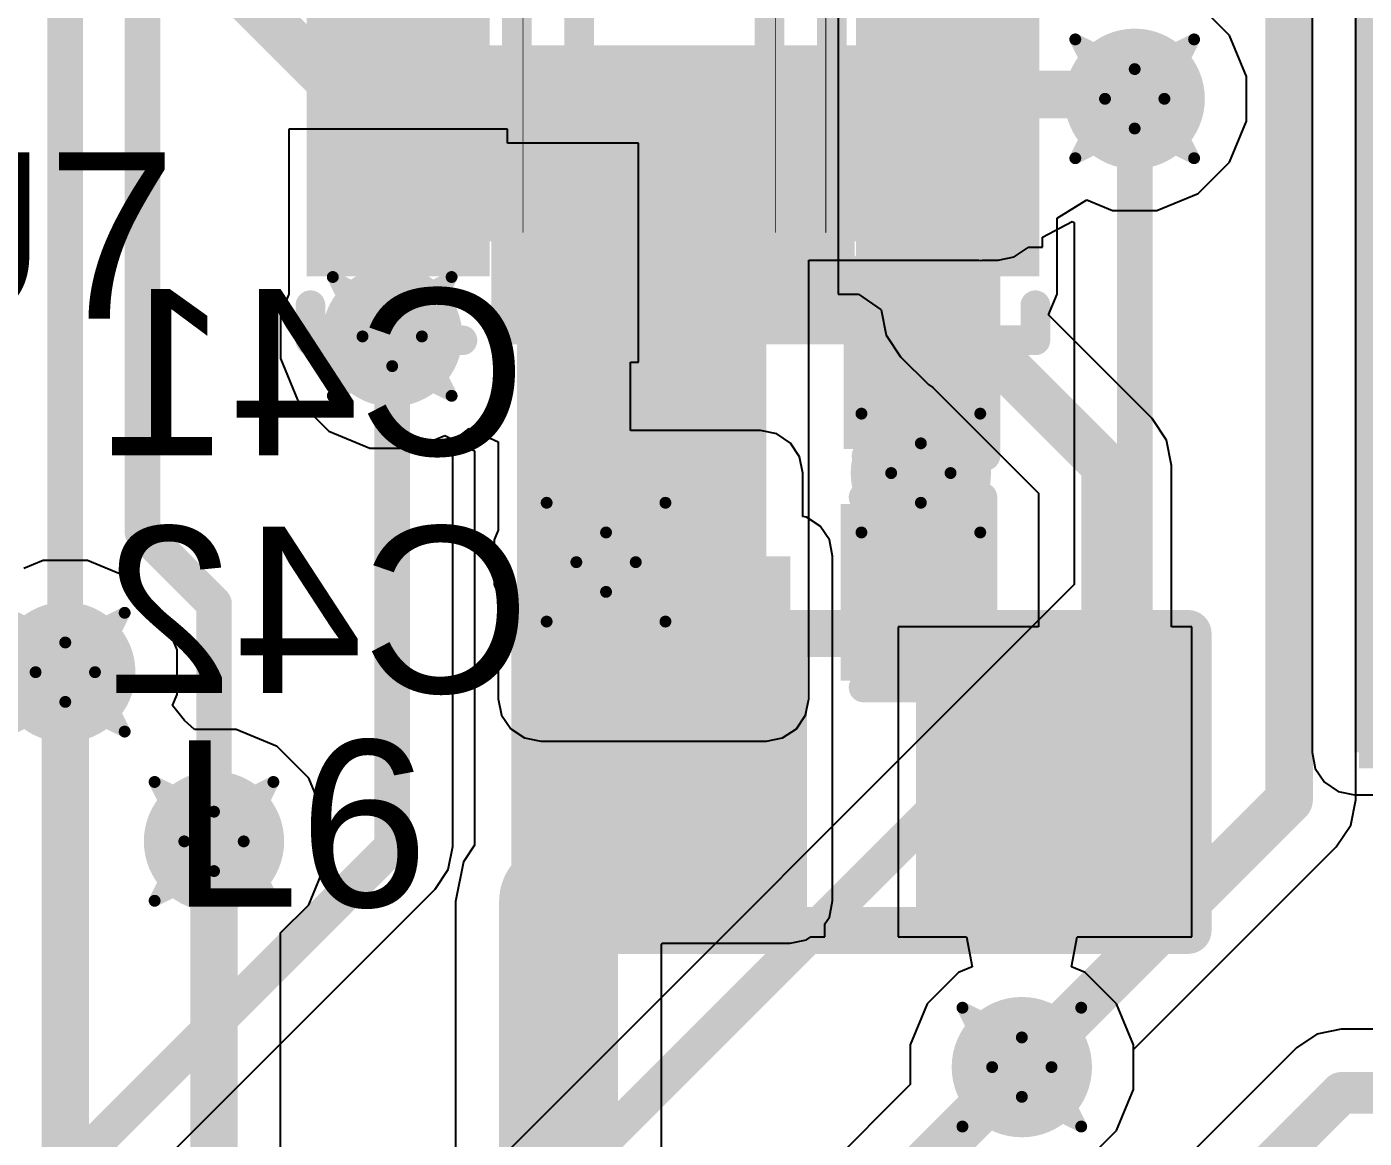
# Model space of a CAD drawing. Header units: inches. Extents: x -8 to 386, y -12 to 64.
# Drawn here: x 15.33 to 21.05, y 1.27 to 6.02 of the extents above; entities that cross this region are included whole.
import ezdxf

# ---------------------------------------------------------------- set-up
doc = ezdxf.new("R2010")
doc.units = ezdxf.units.IN
for name, color, linetype in [('Board_outline', 216, 'Continuous'), ('Bottom Layer', 5, 'Continuous'), ('Bottom Overlay', 54, 'Continuous'), ('Bottom Paste', 16, 'Continuous'), ('Bottom Solder', 6, 'Continuous'), ('Drill Drawing', 1, 'Continuous'), ('Top Layer', 1, 'Continuous'), ('Top Overlay', 2, 'Continuous'), ('Top Paste', 8, 'Continuous'), ('Top Solder', 216, 'Continuous'), ('Via Holes', 16, 'Continuous')]:
    doc.layers.add(name, color=color, linetype=linetype)
doc.styles.add('Arial', font='', dxfattribs={"height": 0.2})
doc.styles.get('Arial').set_extended_font_data('Arial')

msp = doc.modelspace()

# ---------------------------------------------------------------- hatches: boundary and pattern name
at = {"layer": 'Bottom Layer'}
h = msp.add_hatch(color=5, dxfattribs=at)
edge = h.paths.add_edge_path()
edge.add_arc((20.066, 5.715), 0.3, 0, 360)
for points in [[(16.6624, 5.207), (19.4818, 5.207), (19.4818, 5.9436), (16.6624, 5.9436)], [(17.3355, 5.2578), (16.7005, 5.2578), (16.7005, 5.715), (17.3355, 5.715)], [(18.415, 5.2578), (17.78, 5.2578), (17.78, 5.715), (18.415, 5.715)], [(18.8595, 5.715), (19.4945, 5.715), (19.4945, 5.2578), (18.8595, 5.2578)], [(17.526, 3.1496), (18.4912, 3.1496), (18.4912, 5.2578), (17.526, 5.2578)], [(18.3989, 4.9125), (18.3989, 4.2775), (17.9417, 4.2775), (17.9417, 4.9125)], [(19.3387, 4.9125), (19.3387, 4.2775), (18.8815, 4.2775), (18.8815, 4.9125)], [(18.3862, 3.9219), (18.3862, 3.2869), (17.929, 3.2869), (17.929, 3.9219)], [(19.326, 3.9219), (19.326, 3.2869), (18.8688, 3.2869), (18.8688, 3.9219)]]:
    msp.add_hatch(color=5, dxfattribs=at).paths.add_polyline_path(points)
h = msp.add_hatch(color=5, dxfattribs=at)
edge = h.paths.add_edge_path()
edge.add_arc((16.891, 4.699), 0.3, 0, 360)
h = msp.add_hatch(color=5, dxfattribs=at)
edge = h.paths.add_edge_path()
edge.add_arc((19.1516, 4.1148), 0.3, 0, 360)
h = msp.add_hatch(color=5, dxfattribs=at)
edge = h.paths.add_edge_path()
edge.add_arc((17.8054, 3.7338), 0.3, 0, 360)
h = msp.add_hatch(color=5, dxfattribs=at)
edge = h.paths.add_edge_path()
edge.add_arc((15.493, 3.2634), 0.3, 0, 360)
h = msp.add_hatch(color=5, dxfattribs=at)
edge = h.paths.add_edge_path()
edge.add_arc((16.129, 2.54), 0.3, 0, 360)
h = msp.add_hatch(color=5, dxfattribs=at)
edge = h.paths.add_edge_path()
edge.add_arc((19.5834, 1.5748), 0.3, 0, 360)
at = {"layer": 'Bottom Paste'}
for points in [[(17.3355, 5.2578), (16.7005, 5.2578), (16.7005, 5.715), (17.3355, 5.715)], [(18.415, 5.2578), (17.78, 5.2578), (17.78, 5.715), (18.415, 5.715)], [(18.8595, 5.715), (19.4945, 5.715), (19.4945, 5.2578), (18.8595, 5.2578)], [(18.3989, 4.9125), (18.3989, 4.2775), (17.9417, 4.2775), (17.9417, 4.9125)], [(19.3387, 4.9125), (19.3387, 4.2775), (18.8815, 4.2775), (18.8815, 4.9125)], [(18.3862, 3.9219), (18.3862, 3.2869), (17.929, 3.2869), (17.929, 3.9219)], [(19.326, 3.9219), (19.326, 3.2869), (18.8688, 3.2869), (18.8688, 3.9219)]]:
    msp.add_hatch(color=16, dxfattribs=at).paths.add_polyline_path(points)
at = {"layer": 'Bottom Solder'}
for points in [[(17.4371, 5.1562), (16.5989, 5.1562), (16.5989, 5.8166), (17.4371, 5.8166)], [(18.5166, 5.1562), (17.6784, 5.1562), (17.6784, 5.8166), (18.5166, 5.8166)], [(18.7579, 5.8166), (19.5961, 5.8166), (19.5961, 5.1562), (18.7579, 5.1562)], [(18.4589, 4.9725), (18.4589, 4.2175), (17.8817, 4.2175), (17.8817, 4.9725)], [(19.3987, 4.9725), (19.3987, 4.2175), (18.8215, 4.2175), (18.8215, 4.9725)], [(18.4462, 3.9819), (18.4462, 3.2269), (17.869, 3.2269), (17.869, 3.9819)], [(19.386, 3.9819), (19.386, 3.2269), (18.8088, 3.2269), (18.8088, 3.9819)]]:
    msp.add_hatch(color=6, dxfattribs=at).paths.add_polyline_path(points)
at = {"layer": 'Top Layer'}
for points in [[(21.0058, 2.921), (23.1648, 2.921), (23.1648, 7.239), (21.0058, 7.239)], [(16.6116, 5.7912), (17.2212, 5.7912), (17.2212, 6.2912), (16.6116, 6.2912)], [(17.2064, 5.5574), (16.6264, 5.5574), (16.6264, 5.9074), (17.2064, 5.9074)], [(19.5564, 5.5574), (18.9764, 5.5574), (18.9764, 5.9074), (19.5564, 5.9074)], [(17.2064, 5.0574), (16.6264, 5.0574), (16.6264, 5.4074), (17.2064, 5.4074)], [(19.5564, 5.0574), (18.9764, 5.0574), (18.9764, 5.4074), (19.5564, 5.4074)], [(17.4164, 4.7674), (17.4164, 5.3474), (17.7664, 5.3474), (17.7664, 4.7674)], [(17.4244, 3.7338), (17.7292, 3.7338), (17.7292, 5.334), (17.4244, 5.334)], [(17.9164, 4.7674), (17.9164, 5.3474), (18.2664, 5.3474), (18.2664, 4.7674)], [(18.034, 4.7752), (18.6648, 4.7752), (18.6648, 5.334), (18.034, 5.334)], [(18.4164, 4.7674), (18.4164, 5.3474), (18.7664, 5.3474), (18.7664, 4.7674)], [(17.5006, 3.5052), (18.4658, 3.5052), (18.4658, 4.1148), (17.5006, 4.1148)], [(17.4244, 2.286), (18.5928, 2.286), (18.5928, 3.7592), (17.4244, 3.7592)], [(17.6626, 3.279), (18.5626, 3.279), (18.5626, 2.309), (17.6626, 2.309)], [(19.2326, 3.279), (20.1326, 3.279), (20.1326, 2.309), (19.2326, 2.309)]]:
    msp.add_hatch(color=1, dxfattribs=at).paths.add_polyline_path(points)
h = msp.add_hatch(color=1, dxfattribs=at)
edge = h.paths.add_edge_path()
edge.add_arc((20.066, 5.715), 0.3, 0, 360)
h = msp.add_hatch(color=1, dxfattribs=at)
edge = h.paths.add_edge_path()
edge.add_arc((16.891, 4.699), 0.3, 0, 360)
h = msp.add_hatch(color=1, dxfattribs=at)
edge = h.paths.add_edge_path()
edge.add_arc((19.1516, 4.1148), 0.3, 0, 360)
h = msp.add_hatch(color=1, dxfattribs=at)
edge = h.paths.add_edge_path()
edge.add_arc((17.8054, 3.7338), 0.3, 0, 360)
h = msp.add_hatch(color=1, dxfattribs=at)
edge = h.paths.add_edge_path()
edge.add_arc((15.493, 3.2634), 0.3, 0, 360)
h = msp.add_hatch(color=1, dxfattribs=at)
edge = h.paths.add_edge_path()
edge.add_arc((16.129, 2.54), 0.3, 0, 360)
h = msp.add_hatch(color=1, dxfattribs=at)
edge = h.paths.add_edge_path()
edge.add_arc((19.5834, 1.5748), 0.3, 0, 360)
at = {"layer": 'Top Paste'}
for points in [[(17.2064, 5.5574), (16.6264, 5.5574), (16.6264, 5.9074), (17.2064, 5.9074)], [(19.5564, 5.5574), (18.9764, 5.5574), (18.9764, 5.9074), (19.5564, 5.9074)], [(17.2064, 5.0574), (16.6264, 5.0574), (16.6264, 5.4074), (17.2064, 5.4074)], [(19.5564, 5.0574), (18.9764, 5.0574), (18.9764, 5.4074), (19.5564, 5.4074)], [(17.4164, 4.7674), (17.4164, 5.3474), (17.7664, 5.3474), (17.7664, 4.7674)], [(17.9164, 4.7674), (17.9164, 5.3474), (18.2664, 5.3474), (18.2664, 4.7674)], [(18.4164, 4.7674), (18.4164, 5.3474), (18.7664, 5.3474), (18.7664, 4.7674)], [(17.6626, 3.279), (18.5626, 3.279), (18.5626, 2.309), (17.6626, 2.309)], [(19.2326, 3.279), (20.1326, 3.279), (20.1326, 2.309), (19.2326, 2.309)]]:
    msp.add_hatch(color=8, dxfattribs=at).paths.add_polyline_path(points)
at = {"layer": 'Top Solder'}
for points in [[(22.8286, 2.853), (21.0254, 2.853), (21.0254, 7.2562), (22.8286, 7.2562)], [(17.308, 5.9558), (16.5248, 5.9558), (16.5248, 6.509), (17.308, 6.509)], [(19.658, 5.9558), (18.8748, 5.9558), (18.8748, 6.509), (19.658, 6.509)], [(17.308, 5.4558), (16.5248, 5.4558), (16.5248, 6.009), (17.308, 6.009)], [(19.658, 5.4558), (18.8748, 5.4558), (18.8748, 6.009), (19.658, 6.009)], [(17.308, 4.9558), (16.5248, 4.9558), (16.5248, 5.509), (17.308, 5.509)], [(19.658, 4.9558), (18.8748, 4.9558), (18.8748, 5.509), (19.658, 5.509)], [(17.3148, 4.6658), (17.3148, 5.449), (17.868, 5.449), (17.868, 4.6658)], [(17.8148, 4.6658), (17.8148, 5.449), (18.368, 5.449), (18.368, 4.6658)], [(18.3148, 4.6658), (18.3148, 5.449), (18.868, 5.449), (18.868, 4.6658)], [(17.561, 3.3806), (18.6642, 3.3806), (18.6642, 2.2074), (17.561, 2.2074)], [(19.131, 3.3806), (20.2342, 3.3806), (20.2342, 2.2074), (19.131, 2.2074)]]:
    msp.add_hatch(color=216, dxfattribs=at).paths.add_polyline_path(points)
at = {"layer": 'Via Holes'}
h = msp.add_hatch(color=7, dxfattribs=at)
edge = h.paths.add_edge_path()
edge.add_arc((20.066, 5.715), 0.15, 0, 360)
h = msp.add_hatch(color=7, dxfattribs=at)
edge = h.paths.add_edge_path()
edge.add_arc((16.891, 4.699), 0.15, 0, 360)
h = msp.add_hatch(color=7, dxfattribs=at)
edge = h.paths.add_edge_path()
edge.add_arc((19.1516, 4.1148), 0.15, 0, 360)
h = msp.add_hatch(color=7, dxfattribs=at)
edge = h.paths.add_edge_path()
edge.add_arc((17.8054, 3.7338), 0.15, 0, 360)
h = msp.add_hatch(color=7, dxfattribs=at)
edge = h.paths.add_edge_path()
edge.add_arc((15.493, 3.2634), 0.15, 0, 360)
h = msp.add_hatch(color=7, dxfattribs=at)
edge = h.paths.add_edge_path()
edge.add_arc((16.129, 2.54), 0.15, 0, 360)
h = msp.add_hatch(color=7, dxfattribs=at)
edge = h.paths.add_edge_path()
edge.add_arc((19.5834, 1.5748), 0.15, 0, 360)

# ---------------------------------------------------------------- linework, layer by layer
at = {"layer": 'Board_outline'}
msp.add_lwpolyline([(37.5368, 13.3604, 0.254, 0.254, 1), (-7.4632, 13.3604, 0.254, 0.254, 1)], format="xyseb", close=True, dxfattribs=at)
at = {"layer": 'Bottom Layer'}
for p, q in [((21.0113, 2.7178), (21.0113, 8.255)), ((19.6723, 5.1227), (19.7993, 5.1906)), ((19.7993, 5.1906), (19.807, 5.1854)), ((19.807, 5.1854), (19.807, 3.6379)), ((19.6723, 5.08), (19.6723, 5.1227)), ((19.4818, 5.0257), (19.5512, 5.0395)), ((19.5512, 5.0395), (19.61, 5.0788)), ((19.61, 5.0788), (19.6108, 5.08)), ((19.6108, 5.08), (19.6723, 5.08)), ((18.6725, 3.1496), (18.6725, 5.0257)), ((18.6725, 5.0257), (19.3981, 5.0257)), ((19.3981, 5.0257), (19.4056, 5.0242)), ((19.4056, 5.0242), (19.4131, 5.0257)), ((19.4131, 5.0257), (19.4818, 5.0257)), ((17.15, 4.2518), (17.2207, 4.3046)), ((17.2207, 4.3046), (17.3447, 4.2479)), ((17.15, 2.5185), (17.15, 4.2518)), ((17.3447, 4.2479), (17.3447, 3.8702)), ((17.3447, 3.8702), (17.3276, 3.8288)), ((17.3276, 3.8288), (17.3276, 3.6388)), ((19.807, 3.6379), (15.3661, -0.803)), ((17.3276, 3.6388), (17.3447, 3.5974)), ((17.3447, 3.5974), (17.3447, 3.1496)), ((17.3447, 3.1496), (17.3585, 3.0802)), ((18.6587, 3.0802), (18.6725, 3.1496)), ((17.3585, 3.0802), (17.3978, 3.0214)), ((18.6194, 3.0214), (18.6587, 3.0802)), ((17.3978, 3.0214), (17.4566, 2.9821)), ((17.4566, 2.9821), (17.526, 2.9683)), ((18.4912, 2.9683), (18.5606, 2.9821)), ((18.5606, 2.9821), (18.6194, 3.0214)), ((17.526, 2.9683), (18.4912, 2.9683)), ((20.9896, 2.6088), (21.0113, 2.7178)), ((21.0113, 2.7178), (21.0113, 2.7178)), ((20.9278, 2.5164), (20.9896, 2.6088)), ((17.1303, 2.4194), (17.15, 2.5185)), ((20.0612, 1.6497), (20.9278, 2.5164)), ((20.9278, 2.5164), (20.9278, 2.5164)), ((17.0741, 2.3354), (17.1303, 2.4194)), ((14.0627, -0.676), (17.0741, 2.3354)), ((20.0612, 1.4798), (20.0612, 1.6497)), ((19.9885, 1.3041), (20.0612, 1.4798)), ((19.8541, 1.1697), (19.9885, 1.3041))]:
    msp.add_line(p, q, dxfattribs=at)
for points in [[(15.8232, 3.8618, 0.1524, 0.1524, 0), (15.8232, 13.2273, 0.1524, 0.1524, 0)], [(15.493, 3.2776, 0.1524, 0.1524, 0), (15.493, 13.1746, 0.1524, 0.1524, 0)], [(20.7264, 2.7178, 0.2032, 0.2032, 0), (20.7264, 8.255, 0.2032, 0.2032, 0)], [(16.2814, 6.1341, 0.2032, 0.2032, 0), (16.9291, 5.4864, 0.2032, 0.2032, 0)], [(20.066, 3.5306, 0.1524, 0.1524, 0), (20.066, 5.715, 0.1524, 0.1524, 0)], [(16.9291, 5.4864, 0.2032, 0.2032, 0), (17.018, 5.4864, 0.2032, 0.2032, 0)], [(19.177, 5.4864, 0.1524, 0.1524, 0), (19.2024, 5.4864, 0.1524, 0.1524, 0)], [(19.2024, 5.4864, 0.1524, 0.1524, 0), (19.4056, 5.2832, 0.1524, 0.1524, 0)], [(16.891, 2.5185, 0.1524, 0.1524, 0), (16.891, 4.699, 0.1524, 0.1524, 0)], [(18.1483, 3.8989, 0.2032, 0.2032, 0), (18.1483, 4.2037, 0.2032, 0.2032, 0)], [(17.9832, 3.7338, 0.2032, 0.2032, 0), (18.1483, 3.8989, 0.2032, 0.2032, 0)], [(15.8232, 3.8618, 0.1524, 0.1524, 0), (16.129, 3.556, 0.1524, 0.1524, 0)], [(15.4734, -1.062, 0.1524, 0.1524, 0), (20.066, 3.5306, 0.1524, 0.1524, 0)], [(16.129, 2.54, 0.1524, 0.1524, 0), (16.129, 3.556, 0.1524, 0.1524, 0)], [(19.5834, 1.5748, 0.2032, 0.2032, 0), (20.7264, 2.7178, 0.2032, 0.2032, 0)], [(13.8645, -0.508, 0.1524, 0.1524, 0), (16.891, 2.5185, 0.1524, 0.1524, 0)]]:
    msp.add_lwpolyline(points, format="xyseb", dxfattribs=at)
for points in [[(20.0279, 5.715, 0.0762, 0.0762, 1), (20.1041, 5.715, 0.0762, 0.0762, 1)], [(16.8783, 5.4864, 0.1016, 0.1016, 1), (16.9799, 5.4864, 0.1016, 0.1016, 1)], [(16.8783, 5.4864, 0.1016, 0.1016, 1), (16.9799, 5.4864, 0.1016, 0.1016, 1)], [(16.9672, 5.4864, 0.1016, 0.1016, 1), (17.0688, 5.4864, 0.1016, 0.1016, 1)], [(19.1389, 5.4864, 0.0762, 0.0762, 1), (19.2151, 5.4864, 0.0762, 0.0762, 1)], [(19.1643, 5.4864, 0.0762, 0.0762, 1), (19.2405, 5.4864, 0.0762, 0.0762, 1)], [(19.1643, 5.4864, 0.0762, 0.0762, 1), (19.2405, 5.4864, 0.0762, 0.0762, 1)], [(19.3675, 5.2832, 0.0762, 0.0762, 1), (19.4437, 5.2832, 0.0762, 0.0762, 1)], [(16.8529, 4.699, 0.0762, 0.0762, 1), (16.9291, 4.699, 0.0762, 0.0762, 1)], [(18.0975, 4.2037, 0.1016, 0.1016, 1), (18.1991, 4.2037, 0.1016, 0.1016, 1)], [(18.0975, 3.8989, 0.1016, 0.1016, 1), (18.1991, 3.8989, 0.1016, 0.1016, 1)], [(18.0975, 3.8989, 0.1016, 0.1016, 1), (18.1991, 3.8989, 0.1016, 0.1016, 1)], [(15.7851, 3.8618, 0.0762, 0.0762, 1), (15.8613, 3.8618, 0.0762, 0.0762, 1)], [(15.7851, 3.8618, 0.0762, 0.0762, 1), (15.8613, 3.8618, 0.0762, 0.0762, 1)], [(17.9324, 3.7338, 0.1016, 0.1016, 1), (18.034, 3.7338, 0.1016, 0.1016, 1)], [(16.0909, 3.556, 0.0762, 0.0762, 1), (16.1671, 3.556, 0.0762, 0.0762, 1)], [(16.0909, 3.556, 0.0762, 0.0762, 1), (16.1671, 3.556, 0.0762, 0.0762, 1)], [(20.0279, 3.5306, 0.0762, 0.0762, 1), (20.1041, 3.5306, 0.0762, 0.0762, 1)], [(20.0279, 3.5306, 0.0762, 0.0762, 1), (20.1041, 3.5306, 0.0762, 0.0762, 1)], [(15.4549, 3.2776, 0.0762, 0.0762, 1), (15.5311, 3.2776, 0.0762, 0.0762, 1)], [(20.6756, 2.7178, 0.1016, 0.1016, 1), (20.7772, 2.7178, 0.1016, 0.1016, 1)], [(20.6756, 2.7178, 0.1016, 0.1016, 1), (20.7772, 2.7178, 0.1016, 0.1016, 1)], [(16.0909, 2.54, 0.0762, 0.0762, 1), (16.1671, 2.54, 0.0762, 0.0762, 1)], [(16.8529, 2.5185, 0.0762, 0.0762, 1), (16.9291, 2.5185, 0.0762, 0.0762, 1)], [(16.8529, 2.5185, 0.0762, 0.0762, 1), (16.9291, 2.5185, 0.0762, 0.0762, 1)], [(19.5326, 1.5748, 0.1016, 0.1016, 1), (19.6342, 1.5748, 0.1016, 0.1016, 1)]]:
    msp.add_lwpolyline(points, format="xyseb", close=True, dxfattribs=at)
at = {"layer": 'Bottom Overlay'}
for points in [[(16.6116, 5.1689, 0.127, 0.127, 0), (16.6116, 6.7437, 0.127, 0.127, 0)], [(17.4244, 5.1689, 0.127, 0.127, 0), (17.4244, 6.7437, 0.127, 0.127, 0)], [(17.6911, 5.1689, 0.127, 0.127, 0), (17.6911, 6.7437, 0.127, 0.127, 0)], [(18.5039, 5.1689, 0.127, 0.127, 0), (18.5039, 6.7437, 0.127, 0.127, 0)], [(18.7706, 5.1689, 0.127, 0.127, 0), (18.7706, 6.7437, 0.127, 0.127, 0)], [(19.5834, 5.1689, 0.127, 0.127, 0), (19.5834, 6.7437, 0.127, 0.127, 0)], [(17.4498, 5.1435, 0.00323, 0.00323, 0), (17.4498, 6.7691, 0.00323, 0.00323, 0)], [(18.5293, 5.1435, 0.00323, 0.00323, 0), (18.5293, 6.7691, 0.00323, 0.00323, 0)], [(18.7452, 5.1435, 0.00323, 0.00323, 0), (18.7452, 6.7691, 0.00323, 0.00323, 0)], [(16.6116, 5.1689, 0.127, 0.127, 0), (17.4244, 5.1689, 0.127, 0.127, 0)], [(17.6911, 5.1689, 0.127, 0.127, 0), (18.5039, 5.1689, 0.127, 0.127, 0)], [(18.7706, 5.1689, 0.127, 0.127, 0), (19.5834, 5.1689, 0.127, 0.127, 0)], [(17.8528, 4.1886, 0.127, 0.127, 0), (17.8528, 5.0014, 0.127, 0.127, 0)], [(17.8528, 5.0014, 0.127, 0.127, 0), (18.3608, 5.0014, 0.127, 0.127, 0)], [(18.9196, 5.0014, 0.127, 0.127, 0), (19.4276, 5.0014, 0.127, 0.127, 0)], [(19.4276, 4.1886, 0.127, 0.127, 0), (19.4276, 5.0014, 0.127, 0.127, 0)], [(17.8528, 4.1886, 0.127, 0.127, 0), (18.3608, 4.1886, 0.127, 0.127, 0)], [(18.9196, 4.1886, 0.127, 0.127, 0), (19.4276, 4.1886, 0.127, 0.127, 0)], [(17.8401, 4.0108, 0.127, 0.127, 0), (18.3481, 4.0108, 0.127, 0.127, 0)], [(17.8401, 3.198, 0.127, 0.127, 0), (17.8401, 4.0108, 0.127, 0.127, 0)], [(18.9069, 4.0108, 0.127, 0.127, 0), (19.4149, 4.0108, 0.127, 0.127, 0)], [(19.4149, 3.198, 0.127, 0.127, 0), (19.4149, 4.0108, 0.127, 0.127, 0)], [(17.8401, 3.198, 0.127, 0.127, 0), (18.3481, 3.198, 0.127, 0.127, 0)], [(18.9069, 3.198, 0.127, 0.127, 0), (19.4149, 3.198, 0.127, 0.127, 0)]]:
    msp.add_lwpolyline(points, format="xyseb", dxfattribs=at)
for points in [[(16.5799, 5.1689, 0.0635, 0.0635, 1), (16.6434, 5.1689, 0.0635, 0.0635, 1)], [(16.5799, 5.1689, 0.0635, 0.0635, 1), (16.6434, 5.1689, 0.0635, 0.0635, 1)], [(17.3926, 5.1689, 0.0635, 0.0635, 1), (17.4562, 5.1689, 0.0635, 0.0635, 1)], [(17.3926, 5.1689, 0.0635, 0.0635, 1), (17.4562, 5.1689, 0.0635, 0.0635, 1)], [(17.6593, 5.1689, 0.0635, 0.0635, 1), (17.7229, 5.1689, 0.0635, 0.0635, 1)], [(17.6593, 5.1689, 0.0635, 0.0635, 1), (17.7229, 5.1689, 0.0635, 0.0635, 1)], [(18.4721, 5.1689, 0.0635, 0.0635, 1), (18.5357, 5.1689, 0.0635, 0.0635, 1)], [(18.4721, 5.1689, 0.0635, 0.0635, 1), (18.5357, 5.1689, 0.0635, 0.0635, 1)], [(18.7388, 5.1689, 0.0635, 0.0635, 1), (18.8024, 5.1689, 0.0635, 0.0635, 1)], [(18.7388, 5.1689, 0.0635, 0.0635, 1), (18.8024, 5.1689, 0.0635, 0.0635, 1)], [(19.5516, 5.1689, 0.0635, 0.0635, 1), (19.6151, 5.1689, 0.0635, 0.0635, 1)], [(19.5516, 5.1689, 0.0635, 0.0635, 1), (19.6151, 5.1689, 0.0635, 0.0635, 1)], [(17.449, 5.1435, 0.00161, 0.00161, 1), (17.4506, 5.1435, 0.00161, 0.00161, 1)], [(18.5285, 5.1435, 0.00161, 0.00161, 1), (18.5301, 5.1435, 0.00161, 0.00161, 1)], [(18.7444, 5.1435, 0.00161, 0.00161, 1), (18.746, 5.1435, 0.00161, 0.00161, 1)], [(17.821, 5.0014, 0.0635, 0.0635, 1), (17.8845, 5.0014, 0.0635, 0.0635, 1)], [(17.821, 5.0014, 0.0635, 0.0635, 1), (17.8845, 5.0014, 0.0635, 0.0635, 1)], [(18.329, 5.0014, 0.0635, 0.0635, 1), (18.3925, 5.0014, 0.0635, 0.0635, 1)], [(18.8878, 5.0014, 0.0635, 0.0635, 1), (18.9513, 5.0014, 0.0635, 0.0635, 1)], [(19.3958, 5.0014, 0.0635, 0.0635, 1), (19.4593, 5.0014, 0.0635, 0.0635, 1)], [(19.3958, 5.0014, 0.0635, 0.0635, 1), (19.4593, 5.0014, 0.0635, 0.0635, 1)], [(17.821, 4.1886, 0.0635, 0.0635, 1), (17.8845, 4.1886, 0.0635, 0.0635, 1)], [(17.821, 4.1886, 0.0635, 0.0635, 1), (17.8845, 4.1886, 0.0635, 0.0635, 1)], [(18.329, 4.1886, 0.0635, 0.0635, 1), (18.3925, 4.1886, 0.0635, 0.0635, 1)], [(18.8878, 4.1886, 0.0635, 0.0635, 1), (18.9513, 4.1886, 0.0635, 0.0635, 1)], [(19.3958, 4.1886, 0.0635, 0.0635, 1), (19.4593, 4.1886, 0.0635, 0.0635, 1)], [(19.3958, 4.1886, 0.0635, 0.0635, 1), (19.4593, 4.1886, 0.0635, 0.0635, 1)], [(17.8083, 4.0108, 0.0635, 0.0635, 1), (17.8718, 4.0108, 0.0635, 0.0635, 1)], [(17.8083, 4.0108, 0.0635, 0.0635, 1), (17.8718, 4.0108, 0.0635, 0.0635, 1)], [(18.3163, 4.0108, 0.0635, 0.0635, 1), (18.3798, 4.0108, 0.0635, 0.0635, 1)], [(18.8751, 4.0108, 0.0635, 0.0635, 1), (18.9386, 4.0108, 0.0635, 0.0635, 1)], [(19.3831, 4.0108, 0.0635, 0.0635, 1), (19.4466, 4.0108, 0.0635, 0.0635, 1)], [(19.3831, 4.0108, 0.0635, 0.0635, 1), (19.4466, 4.0108, 0.0635, 0.0635, 1)], [(17.8083, 3.198, 0.0635, 0.0635, 1), (17.8718, 3.198, 0.0635, 0.0635, 1)], [(17.8083, 3.198, 0.0635, 0.0635, 1), (17.8718, 3.198, 0.0635, 0.0635, 1)], [(18.3163, 3.198, 0.0635, 0.0635, 1), (18.3798, 3.198, 0.0635, 0.0635, 1)], [(18.8751, 3.198, 0.0635, 0.0635, 1), (18.9386, 3.198, 0.0635, 0.0635, 1)], [(19.3831, 3.198, 0.0635, 0.0635, 1), (19.4466, 3.198, 0.0635, 0.0635, 1)], [(19.3831, 3.198, 0.0635, 0.0635, 1), (19.4466, 3.198, 0.0635, 0.0635, 1)]]:
    msp.add_lwpolyline(points, format="xyseb", close=True, dxfattribs=at)
at = {"layer": 'Drill Drawing'}
for points in [[(19.812, 5.969, 0.0508, 0.0508, 0), (20.066, 5.842, 0.0508, 0.0508, 0)], [(19.812, 5.969, 0.0508, 0.0508, 0), (19.939, 5.715, 0.0508, 0.0508, 0)], [(20.066, 5.842, 0.0508, 0.0508, 0), (20.32, 5.969, 0.0508, 0.0508, 0)], [(20.193, 5.715, 0.0508, 0.0508, 0), (20.32, 5.969, 0.0508, 0.0508, 0)], [(19.812, 5.461, 0.0508, 0.0508, 0), (19.939, 5.715, 0.0508, 0.0508, 0)], [(20.193, 5.715, 0.0508, 0.0508, 0), (20.32, 5.461, 0.0508, 0.0508, 0)], [(19.812, 5.461, 0.0508, 0.0508, 0), (20.066, 5.588, 0.0508, 0.0508, 0)], [(20.066, 5.588, 0.0508, 0.0508, 0), (20.32, 5.461, 0.0508, 0.0508, 0)], [(16.637, 4.953, 0.0508, 0.0508, 0), (16.891, 4.826, 0.0508, 0.0508, 0)], [(16.637, 4.953, 0.0508, 0.0508, 0), (16.764, 4.699, 0.0508, 0.0508, 0)], [(16.891, 4.826, 0.0508, 0.0508, 0), (17.145, 4.953, 0.0508, 0.0508, 0)], [(17.018, 4.699, 0.0508, 0.0508, 0), (17.145, 4.953, 0.0508, 0.0508, 0)], [(16.637, 4.445, 0.0508, 0.0508, 0), (16.764, 4.699, 0.0508, 0.0508, 0)], [(17.018, 4.699, 0.0508, 0.0508, 0), (17.145, 4.445, 0.0508, 0.0508, 0)], [(16.637, 4.445, 0.0508, 0.0508, 0), (16.891, 4.572, 0.0508, 0.0508, 0)], [(16.891, 4.572, 0.0508, 0.0508, 0), (17.145, 4.445, 0.0508, 0.0508, 0)], [(18.8976, 4.3688, 0.0508, 0.0508, 0), (19.1516, 4.2418, 0.0508, 0.0508, 0)], [(18.8976, 4.3688, 0.0508, 0.0508, 0), (19.0246, 4.1148, 0.0508, 0.0508, 0)], [(19.1516, 4.2418, 0.0508, 0.0508, 0), (19.4056, 4.3688, 0.0508, 0.0508, 0)], [(19.2786, 4.1148, 0.0508, 0.0508, 0), (19.4056, 4.3688, 0.0508, 0.0508, 0)], [(18.8976, 3.8608, 0.0508, 0.0508, 0), (19.0246, 4.1148, 0.0508, 0.0508, 0)], [(19.2786, 4.1148, 0.0508, 0.0508, 0), (19.4056, 3.8608, 0.0508, 0.0508, 0)], [(17.5514, 3.9878, 0.0508, 0.0508, 0), (17.8054, 3.8608, 0.0508, 0.0508, 0)], [(17.5514, 3.9878, 0.0508, 0.0508, 0), (17.6784, 3.7338, 0.0508, 0.0508, 0)], [(17.8054, 3.8608, 0.0508, 0.0508, 0), (18.0594, 3.9878, 0.0508, 0.0508, 0)], [(17.9324, 3.7338, 0.0508, 0.0508, 0), (18.0594, 3.9878, 0.0508, 0.0508, 0)], [(18.8976, 3.8608, 0.0508, 0.0508, 0), (19.1516, 3.9878, 0.0508, 0.0508, 0)], [(19.1516, 3.9878, 0.0508, 0.0508, 0), (19.4056, 3.8608, 0.0508, 0.0508, 0)], [(17.5514, 3.4798, 0.0508, 0.0508, 0), (17.6784, 3.7338, 0.0508, 0.0508, 0)], [(17.9324, 3.7338, 0.0508, 0.0508, 0), (18.0594, 3.4798, 0.0508, 0.0508, 0)], [(17.5514, 3.4798, 0.0508, 0.0508, 0), (17.8054, 3.6068, 0.0508, 0.0508, 0)], [(17.8054, 3.6068, 0.0508, 0.0508, 0), (18.0594, 3.4798, 0.0508, 0.0508, 0)], [(15.239, 3.5174, 0.0508, 0.0508, 0), (15.493, 3.3904, 0.0508, 0.0508, 0)], [(15.239, 3.5174, 0.0508, 0.0508, 0), (15.366, 3.2634, 0.0508, 0.0508, 0)], [(15.493, 3.3904, 0.0508, 0.0508, 0), (15.747, 3.5174, 0.0508, 0.0508, 0)], [(15.62, 3.2634, 0.0508, 0.0508, 0), (15.747, 3.5174, 0.0508, 0.0508, 0)], [(15.239, 3.0094, 0.0508, 0.0508, 0), (15.366, 3.2634, 0.0508, 0.0508, 0)], [(15.62, 3.2634, 0.0508, 0.0508, 0), (15.747, 3.0094, 0.0508, 0.0508, 0)], [(15.239, 3.0094, 0.0508, 0.0508, 0), (15.493, 3.1364, 0.0508, 0.0508, 0)], [(15.493, 3.1364, 0.0508, 0.0508, 0), (15.747, 3.0094, 0.0508, 0.0508, 0)], [(15.875, 2.794, 0.0508, 0.0508, 0), (16.129, 2.667, 0.0508, 0.0508, 0)], [(15.875, 2.794, 0.0508, 0.0508, 0), (16.002, 2.54, 0.0508, 0.0508, 0)], [(16.129, 2.667, 0.0508, 0.0508, 0), (16.383, 2.794, 0.0508, 0.0508, 0)], [(16.256, 2.54, 0.0508, 0.0508, 0), (16.383, 2.794, 0.0508, 0.0508, 0)], [(15.875, 2.286, 0.0508, 0.0508, 0), (16.002, 2.54, 0.0508, 0.0508, 0)], [(16.256, 2.54, 0.0508, 0.0508, 0), (16.383, 2.286, 0.0508, 0.0508, 0)], [(15.875, 2.286, 0.0508, 0.0508, 0), (16.129, 2.413, 0.0508, 0.0508, 0)], [(16.129, 2.413, 0.0508, 0.0508, 0), (16.383, 2.286, 0.0508, 0.0508, 0)], [(19.3294, 1.8288, 0.0508, 0.0508, 0), (19.5834, 1.7018, 0.0508, 0.0508, 0)], [(19.3294, 1.8288, 0.0508, 0.0508, 0), (19.4564, 1.5748, 0.0508, 0.0508, 0)], [(19.5834, 1.7018, 0.0508, 0.0508, 0), (19.8374, 1.8288, 0.0508, 0.0508, 0)], [(19.7104, 1.5748, 0.0508, 0.0508, 0), (19.8374, 1.8288, 0.0508, 0.0508, 0)], [(19.3294, 1.3208, 0.0508, 0.0508, 0), (19.4564, 1.5748, 0.0508, 0.0508, 0)], [(19.7104, 1.5748, 0.0508, 0.0508, 0), (19.8374, 1.3208, 0.0508, 0.0508, 0)], [(19.3294, 1.3208, 0.0508, 0.0508, 0), (19.5834, 1.4478, 0.0508, 0.0508, 0)], [(19.5834, 1.4478, 0.0508, 0.0508, 0), (19.8374, 1.3208, 0.0508, 0.0508, 0)]]:
    msp.add_lwpolyline(points, format="xyseb", dxfattribs=at)
for points in [[(19.7993, 5.969, 0.0254, 0.0254, 1), (19.8247, 5.969, 0.0254, 0.0254, 1)], [(19.7993, 5.969, 0.0254, 0.0254, 1), (19.8247, 5.969, 0.0254, 0.0254, 1)], [(20.3073, 5.969, 0.0254, 0.0254, 1), (20.3327, 5.969, 0.0254, 0.0254, 1)], [(20.3073, 5.969, 0.0254, 0.0254, 1), (20.3327, 5.969, 0.0254, 0.0254, 1)], [(20.0533, 5.842, 0.0254, 0.0254, 1), (20.0787, 5.842, 0.0254, 0.0254, 1)], [(20.0533, 5.842, 0.0254, 0.0254, 1), (20.0787, 5.842, 0.0254, 0.0254, 1)], [(19.9263, 5.715, 0.0254, 0.0254, 1), (19.9517, 5.715, 0.0254, 0.0254, 1)], [(19.9263, 5.715, 0.0254, 0.0254, 1), (19.9517, 5.715, 0.0254, 0.0254, 1)], [(20.1803, 5.715, 0.0254, 0.0254, 1), (20.2057, 5.715, 0.0254, 0.0254, 1)], [(20.1803, 5.715, 0.0254, 0.0254, 1), (20.2057, 5.715, 0.0254, 0.0254, 1)], [(20.0533, 5.588, 0.0254, 0.0254, 1), (20.0787, 5.588, 0.0254, 0.0254, 1)], [(20.0533, 5.588, 0.0254, 0.0254, 1), (20.0787, 5.588, 0.0254, 0.0254, 1)], [(19.7993, 5.461, 0.0254, 0.0254, 1), (19.8247, 5.461, 0.0254, 0.0254, 1)], [(19.7993, 5.461, 0.0254, 0.0254, 1), (19.8247, 5.461, 0.0254, 0.0254, 1)], [(20.3073, 5.461, 0.0254, 0.0254, 1), (20.3327, 5.461, 0.0254, 0.0254, 1)], [(20.3073, 5.461, 0.0254, 0.0254, 1), (20.3327, 5.461, 0.0254, 0.0254, 1)], [(16.6243, 4.953, 0.0254, 0.0254, 1), (16.6497, 4.953, 0.0254, 0.0254, 1)], [(16.6243, 4.953, 0.0254, 0.0254, 1), (16.6497, 4.953, 0.0254, 0.0254, 1)], [(17.1323, 4.953, 0.0254, 0.0254, 1), (17.1577, 4.953, 0.0254, 0.0254, 1)], [(17.1323, 4.953, 0.0254, 0.0254, 1), (17.1577, 4.953, 0.0254, 0.0254, 1)], [(16.8783, 4.826, 0.0254, 0.0254, 1), (16.9037, 4.826, 0.0254, 0.0254, 1)], [(16.8783, 4.826, 0.0254, 0.0254, 1), (16.9037, 4.826, 0.0254, 0.0254, 1)], [(16.7513, 4.699, 0.0254, 0.0254, 1), (16.7767, 4.699, 0.0254, 0.0254, 1)], [(16.7513, 4.699, 0.0254, 0.0254, 1), (16.7767, 4.699, 0.0254, 0.0254, 1)], [(17.0053, 4.699, 0.0254, 0.0254, 1), (17.0307, 4.699, 0.0254, 0.0254, 1)], [(17.0053, 4.699, 0.0254, 0.0254, 1), (17.0307, 4.699, 0.0254, 0.0254, 1)], [(16.8783, 4.572, 0.0254, 0.0254, 1), (16.9037, 4.572, 0.0254, 0.0254, 1)], [(16.8783, 4.572, 0.0254, 0.0254, 1), (16.9037, 4.572, 0.0254, 0.0254, 1)], [(16.6243, 4.445, 0.0254, 0.0254, 1), (16.6497, 4.445, 0.0254, 0.0254, 1)], [(16.6243, 4.445, 0.0254, 0.0254, 1), (16.6497, 4.445, 0.0254, 0.0254, 1)], [(17.1323, 4.445, 0.0254, 0.0254, 1), (17.1577, 4.445, 0.0254, 0.0254, 1)], [(17.1323, 4.445, 0.0254, 0.0254, 1), (17.1577, 4.445, 0.0254, 0.0254, 1)], [(18.8849, 4.3688, 0.0254, 0.0254, 1), (18.9103, 4.3688, 0.0254, 0.0254, 1)], [(18.8849, 4.3688, 0.0254, 0.0254, 1), (18.9103, 4.3688, 0.0254, 0.0254, 1)], [(19.3929, 4.3688, 0.0254, 0.0254, 1), (19.4183, 4.3688, 0.0254, 0.0254, 1)], [(19.3929, 4.3688, 0.0254, 0.0254, 1), (19.4183, 4.3688, 0.0254, 0.0254, 1)], [(19.1389, 4.2418, 0.0254, 0.0254, 1), (19.1643, 4.2418, 0.0254, 0.0254, 1)], [(19.1389, 4.2418, 0.0254, 0.0254, 1), (19.1643, 4.2418, 0.0254, 0.0254, 1)], [(19.0119, 4.1148, 0.0254, 0.0254, 1), (19.0373, 4.1148, 0.0254, 0.0254, 1)], [(19.0119, 4.1148, 0.0254, 0.0254, 1), (19.0373, 4.1148, 0.0254, 0.0254, 1)], [(19.2659, 4.1148, 0.0254, 0.0254, 1), (19.2913, 4.1148, 0.0254, 0.0254, 1)], [(19.2659, 4.1148, 0.0254, 0.0254, 1), (19.2913, 4.1148, 0.0254, 0.0254, 1)], [(17.5387, 3.9878, 0.0254, 0.0254, 1), (17.5641, 3.9878, 0.0254, 0.0254, 1)], [(17.5387, 3.9878, 0.0254, 0.0254, 1), (17.5641, 3.9878, 0.0254, 0.0254, 1)], [(18.0467, 3.9878, 0.0254, 0.0254, 1), (18.0721, 3.9878, 0.0254, 0.0254, 1)], [(18.0467, 3.9878, 0.0254, 0.0254, 1), (18.0721, 3.9878, 0.0254, 0.0254, 1)], [(19.1389, 3.9878, 0.0254, 0.0254, 1), (19.1643, 3.9878, 0.0254, 0.0254, 1)], [(19.1389, 3.9878, 0.0254, 0.0254, 1), (19.1643, 3.9878, 0.0254, 0.0254, 1)], [(17.7927, 3.8608, 0.0254, 0.0254, 1), (17.8181, 3.8608, 0.0254, 0.0254, 1)], [(17.7927, 3.8608, 0.0254, 0.0254, 1), (17.8181, 3.8608, 0.0254, 0.0254, 1)], [(18.8849, 3.8608, 0.0254, 0.0254, 1), (18.9103, 3.8608, 0.0254, 0.0254, 1)], [(18.8849, 3.8608, 0.0254, 0.0254, 1), (18.9103, 3.8608, 0.0254, 0.0254, 1)], [(19.3929, 3.8608, 0.0254, 0.0254, 1), (19.4183, 3.8608, 0.0254, 0.0254, 1)], [(19.3929, 3.8608, 0.0254, 0.0254, 1), (19.4183, 3.8608, 0.0254, 0.0254, 1)], [(17.6657, 3.7338, 0.0254, 0.0254, 1), (17.6911, 3.7338, 0.0254, 0.0254, 1)], [(17.6657, 3.7338, 0.0254, 0.0254, 1), (17.6911, 3.7338, 0.0254, 0.0254, 1)], [(17.9197, 3.7338, 0.0254, 0.0254, 1), (17.9451, 3.7338, 0.0254, 0.0254, 1)], [(17.9197, 3.7338, 0.0254, 0.0254, 1), (17.9451, 3.7338, 0.0254, 0.0254, 1)], [(17.7927, 3.6068, 0.0254, 0.0254, 1), (17.8181, 3.6068, 0.0254, 0.0254, 1)], [(17.7927, 3.6068, 0.0254, 0.0254, 1), (17.8181, 3.6068, 0.0254, 0.0254, 1)], [(15.7343, 3.5174, 0.0254, 0.0254, 1), (15.7597, 3.5174, 0.0254, 0.0254, 1)], [(15.7343, 3.5174, 0.0254, 0.0254, 1), (15.7597, 3.5174, 0.0254, 0.0254, 1)], [(17.5387, 3.4798, 0.0254, 0.0254, 1), (17.5641, 3.4798, 0.0254, 0.0254, 1)], [(17.5387, 3.4798, 0.0254, 0.0254, 1), (17.5641, 3.4798, 0.0254, 0.0254, 1)], [(18.0467, 3.4798, 0.0254, 0.0254, 1), (18.0721, 3.4798, 0.0254, 0.0254, 1)], [(18.0467, 3.4798, 0.0254, 0.0254, 1), (18.0721, 3.4798, 0.0254, 0.0254, 1)], [(15.4803, 3.3904, 0.0254, 0.0254, 1), (15.5057, 3.3904, 0.0254, 0.0254, 1)], [(15.4803, 3.3904, 0.0254, 0.0254, 1), (15.5057, 3.3904, 0.0254, 0.0254, 1)], [(15.3533, 3.2634, 0.0254, 0.0254, 1), (15.3787, 3.2634, 0.0254, 0.0254, 1)], [(15.3533, 3.2634, 0.0254, 0.0254, 1), (15.3787, 3.2634, 0.0254, 0.0254, 1)], [(15.6073, 3.2634, 0.0254, 0.0254, 1), (15.6327, 3.2634, 0.0254, 0.0254, 1)], [(15.6073, 3.2634, 0.0254, 0.0254, 1), (15.6327, 3.2634, 0.0254, 0.0254, 1)], [(15.4803, 3.1364, 0.0254, 0.0254, 1), (15.5057, 3.1364, 0.0254, 0.0254, 1)], [(15.4803, 3.1364, 0.0254, 0.0254, 1), (15.5057, 3.1364, 0.0254, 0.0254, 1)], [(15.7343, 3.0094, 0.0254, 0.0254, 1), (15.7597, 3.0094, 0.0254, 0.0254, 1)], [(15.7343, 3.0094, 0.0254, 0.0254, 1), (15.7597, 3.0094, 0.0254, 0.0254, 1)], [(15.8623, 2.794, 0.0254, 0.0254, 1), (15.8877, 2.794, 0.0254, 0.0254, 1)], [(15.8623, 2.794, 0.0254, 0.0254, 1), (15.8877, 2.794, 0.0254, 0.0254, 1)], [(16.3703, 2.794, 0.0254, 0.0254, 1), (16.3957, 2.794, 0.0254, 0.0254, 1)], [(16.3703, 2.794, 0.0254, 0.0254, 1), (16.3957, 2.794, 0.0254, 0.0254, 1)], [(16.1163, 2.667, 0.0254, 0.0254, 1), (16.1417, 2.667, 0.0254, 0.0254, 1)], [(16.1163, 2.667, 0.0254, 0.0254, 1), (16.1417, 2.667, 0.0254, 0.0254, 1)], [(15.9893, 2.54, 0.0254, 0.0254, 1), (16.0147, 2.54, 0.0254, 0.0254, 1)], [(15.9893, 2.54, 0.0254, 0.0254, 1), (16.0147, 2.54, 0.0254, 0.0254, 1)], [(16.2433, 2.54, 0.0254, 0.0254, 1), (16.2687, 2.54, 0.0254, 0.0254, 1)], [(16.2433, 2.54, 0.0254, 0.0254, 1), (16.2687, 2.54, 0.0254, 0.0254, 1)], [(16.1163, 2.413, 0.0254, 0.0254, 1), (16.1417, 2.413, 0.0254, 0.0254, 1)], [(16.1163, 2.413, 0.0254, 0.0254, 1), (16.1417, 2.413, 0.0254, 0.0254, 1)], [(15.8623, 2.286, 0.0254, 0.0254, 1), (15.8877, 2.286, 0.0254, 0.0254, 1)], [(15.8623, 2.286, 0.0254, 0.0254, 1), (15.8877, 2.286, 0.0254, 0.0254, 1)], [(16.3703, 2.286, 0.0254, 0.0254, 1), (16.3957, 2.286, 0.0254, 0.0254, 1)], [(16.3703, 2.286, 0.0254, 0.0254, 1), (16.3957, 2.286, 0.0254, 0.0254, 1)], [(19.3167, 1.8288, 0.0254, 0.0254, 1), (19.3421, 1.8288, 0.0254, 0.0254, 1)], [(19.3167, 1.8288, 0.0254, 0.0254, 1), (19.3421, 1.8288, 0.0254, 0.0254, 1)], [(19.8247, 1.8288, 0.0254, 0.0254, 1), (19.8501, 1.8288, 0.0254, 0.0254, 1)], [(19.8247, 1.8288, 0.0254, 0.0254, 1), (19.8501, 1.8288, 0.0254, 0.0254, 1)], [(19.5707, 1.7018, 0.0254, 0.0254, 1), (19.5961, 1.7018, 0.0254, 0.0254, 1)], [(19.5707, 1.7018, 0.0254, 0.0254, 1), (19.5961, 1.7018, 0.0254, 0.0254, 1)], [(19.4437, 1.5748, 0.0254, 0.0254, 1), (19.4691, 1.5748, 0.0254, 0.0254, 1)], [(19.4437, 1.5748, 0.0254, 0.0254, 1), (19.4691, 1.5748, 0.0254, 0.0254, 1)], [(19.6977, 1.5748, 0.0254, 0.0254, 1), (19.7231, 1.5748, 0.0254, 0.0254, 1)], [(19.6977, 1.5748, 0.0254, 0.0254, 1), (19.7231, 1.5748, 0.0254, 0.0254, 1)], [(19.5707, 1.4478, 0.0254, 0.0254, 1), (19.5961, 1.4478, 0.0254, 0.0254, 1)], [(19.5707, 1.4478, 0.0254, 0.0254, 1), (19.5961, 1.4478, 0.0254, 0.0254, 1)], [(19.3167, 1.3208, 0.0254, 0.0254, 1), (19.3421, 1.3208, 0.0254, 0.0254, 1)], [(19.3167, 1.3208, 0.0254, 0.0254, 1), (19.3421, 1.3208, 0.0254, 0.0254, 1)], [(19.8247, 1.3208, 0.0254, 0.0254, 1), (19.8501, 1.3208, 0.0254, 0.0254, 1)], [(19.8247, 1.3208, 0.0254, 0.0254, 1), (19.8501, 1.3208, 0.0254, 0.0254, 1)]]:
    msp.add_lwpolyline(points, format="xyseb", close=True, dxfattribs=at)
at = {"layer": 'Top Layer'}
for p, q in [((20.8245, 7.239), (20.8245, 2.921)), ((18.7986, 6.4396), (18.7986, 5.8796)), ((20.4711, 5.9857), (20.3367, 6.1201)), ((20.5438, 5.81), (20.4711, 5.9857)), ((18.7986, 5.8796), (18.7986, 4.8796)), ((20.5438, 5.62), (20.5438, 5.81)), ((20.4711, 5.4443), (20.5438, 5.62)), ((17.3842, 5.5852), (16.4486, 5.5852)), ((16.4486, 5.5852), (16.4486, 4.8796)), ((17.3842, 5.5252), (17.3842, 5.5852)), ((17.9442, 5.5252), (17.3842, 5.5252)), ((17.9442, 4.5896), (17.9442, 5.5252)), ((20.3367, 5.3099), (20.4711, 5.4443)), ((19.7342, 5.2052), (19.8612, 5.2827)), ((19.8612, 5.2827), (19.971, 5.2372)), ((20.161, 5.2372), (20.3367, 5.3099)), ((19.7342, 4.8796), (19.7342, 5.2052)), ((19.971, 5.2372), (20.161, 5.2372)), ((16.4486, 4.8796), (16.4132, 4.794)), ((16.4486, 4.8796), (16.4486, 4.8796)), ((16.4486, 4.8796), (16.4486, 4.8796)), ((18.7986, 4.8796), (18.8847, 4.8796)), ((18.8847, 4.8796), (18.9815, 4.8132)), ((19.6975, 4.7911), (19.7342, 4.8796)), ((19.7342, 4.8796), (19.7342, 4.8796)), ((18.9815, 4.8132), (19.0032, 4.7042)), ((16.4132, 4.794), (16.4132, 4.604)), ((20.1404, 4.3482), (19.6975, 4.7911)), ((19.0032, 4.7042), (19.065, 4.6118)), ((16.4132, 4.604), (16.4859, 4.4283)), ((17.9105, 4.2961), (17.9105, 4.5896)), ((17.9105, 4.5896), (17.9442, 4.5896)), ((19.065, 4.6118), (19.184, 4.4928)), ((19.184, 4.4928), (19.184, 4.4928)), ((19.184, 4.4928), (19.2026, 4.4803)), ((19.2026, 4.4803), (19.6541, 4.0288)), ((16.4859, 4.4283), (16.6203, 4.2939)), ((20.2022, 4.2558), (20.1404, 4.3482)), ((20.1404, 4.3482), (20.1404, 4.3482)), ((16.6203, 4.2939), (16.796, 4.2212)), ((18.4658, 4.2961), (17.9105, 4.2961)), ((18.5352, 4.2823), (18.4658, 4.2961)), ((16.986, 4.2212), (17.1161, 4.2751)), ((17.1161, 4.2751), (17.2431, 4.2095)), ((18.594, 4.243), (18.5352, 4.2823)), ((18.6333, 4.1842), (18.594, 4.243)), ((20.2239, 4.1468), (20.2022, 4.2558)), ((16.796, 4.2212), (16.986, 4.2212)), ((17.2431, 4.2095), (17.2431, 3.7592)), ((18.6471, 4.1148), (18.6333, 4.1842)), ((20.2239, 3.4568), (20.2239, 4.1468)), ((20.2239, 4.1468), (20.2239, 4.1468)), ((18.6471, 3.9297), (18.6471, 4.1148)), ((19.6541, 4.0288), (19.6541, 3.4568)), ((18.6622, 3.9267), (18.6471, 3.9297)), ((18.721, 3.8874), (18.6622, 3.9267)), ((18.7603, 3.8286), (18.721, 3.8874)), ((18.7741, 3.7592), (18.7603, 3.8286)), ((15.398, 3.7412), (15.3159, 3.7072)), ((15.5881, 3.7412), (15.398, 3.7412)), ((15.7637, 3.6685), (15.5881, 3.7412)), ((17.2431, 3.7592), (17.2431, 2.5234)), ((18.7741, 2.286), (18.7741, 3.7592)), ((15.8981, 3.5341), (15.7637, 3.6685)), ((15.9708, 3.3585), (15.8981, 3.5341)), ((19.6541, 3.4568), (19.0548, 3.4568)), ((19.0548, 3.4568), (19.0548, 2.1312)), ((20.3104, 3.4568), (20.2239, 3.4568)), ((20.3104, 2.1312), (20.3104, 3.4568)), ((15.9708, 3.1684), (15.9708, 3.3585)), ((15.9512, 3.121), (15.9708, 3.1684)), ((16.0022, 3.0574), (15.9512, 3.121)), ((16.0459, 3.0178), (16.0022, 3.0574)), ((16.224, 3.0178), (16.0459, 3.0178)), ((16.3997, 2.9451), (16.224, 3.0178)), ((16.5341, 2.8107), (16.3997, 2.9451)), ((20.8245, 2.921), (20.8383, 2.8516)), ((16.6068, 2.635), (16.5341, 2.8107)), ((20.8383, 2.8516), (20.8776, 2.7928)), ((20.8776, 2.7928), (20.9364, 2.7535)), ((20.9364, 2.7535), (21.0058, 2.7397)), ((21.0058, 2.7397), (21.1074, 2.7397)), ((16.6068, 2.445), (16.6068, 2.635)), ((17.2431, 2.5234), (17.1955, 2.4521)), ((16.5341, 2.2693), (16.6068, 2.445)), ((17.1955, 2.4521), (17.1619, 2.2836)), ((16.4139, 2.1492), (16.5341, 2.2693)), ((17.1619, 2.2836), (17.1619, 0.1349)), ((18.7603, 2.2166), (18.7741, 2.286)), ((18.7404, 2.1869), (18.7603, 2.2166)), ((18.7404, 2.1312), (18.7404, 2.1869)), ((16.4139, -4.1658), (16.4139, 2.1492)), ((18.5928, 2.1047), (18.6622, 2.1185)), ((18.6622, 2.1185), (18.6812, 2.1312)), ((18.6812, 2.1312), (18.7404, 2.1312)), ((19.0548, 2.1312), (19.3462, 2.1312)), ((19.3462, 2.1312), (19.3715, 2.0042)), ((19.7953, 2.0042), (19.8206, 2.1312)), ((19.8206, 2.1312), (20.3104, 2.1312)), ((18.0425, 2.1012), (18.0459, 2.1047)), ((18.0425, 0.1349), (18.0425, 2.1012)), ((18.0459, 2.1047), (18.5928, 2.1047)), ((19.3715, 2.0042), (19.3127, 1.9799)), ((19.8541, 1.9799), (19.7953, 2.0042)), ((19.3127, 1.9799), (19.1783, 1.8455)), ((19.9885, 1.8455), (19.8541, 1.9799)), ((19.1783, 1.8455), (19.1056, 1.6698)), ((20.0612, 1.6698), (19.9885, 1.8455)), ((20.8454, 1.7159), (20.7572, 1.6569)), ((20.9495, 1.7366), (20.8454, 1.7159)), ((23.2576, 1.7366), (20.9495, 1.7366)), ((19.1056, 1.6698), (19.1056, 1.4999)), ((20.0612, 1.4798), (20.0612, 1.6698)), ((20.7572, 1.6569), (19.4597, 0.3594)), ((19.1056, 1.4999), (18.4446, 0.8388)), ((19.9885, 1.3041), (20.0612, 1.4798)), ((19.8541, 1.1697), (19.9885, 1.3041))]:
    msp.add_line(p, q, dxfattribs=at)
for points in [[(19.2671, 5.7331, 0.2032, 0.2032, 0), (20.0479, 5.7331, 0.2032, 0.2032, 0)], [(20.0479, 5.7331, 0.1524, 0.1524, 0), (20.066, 5.715, 0.1524, 0.1524, 0)], [(16.9164, 4.7244, 0.2032, 0.2032, 0), (16.9164, 5.2324, 0.2032, 0.2032, 0)], [(19.2664, 4.8132, 0.2032, 0.2032, 0), (19.2664, 5.2324, 0.2032, 0.2032, 0)], [(19.2664, 4.8132, 0.2032, 0.2032, 0), (19.3854, 4.6942, 0.2032, 0.2032, 0)], [(16.891, 4.699, 0.1524, 0.1524, 0), (16.9164, 4.7244, 0.1524, 0.1524, 0)], [(19.3854, 4.6942, 0.2032, 0.2032, 0), (19.3916, 4.6942, 0.2032, 0.2032, 0)], [(19.3916, 4.6942, 0.2032, 0.2032, 0), (19.939, 4.1468, 0.2032, 0.2032, 0)], [(19.939, 3.0504, 0.2032, 0.2032, 0), (19.939, 4.1468, 0.2032, 0.2032, 0)], [(15.493, -2.2576, 0.2032, 0.2032, 0), (15.493, 3.2634, 0.2032, 0.2032, 0)], [(19.6826, 2.794, 0.2032, 0.2032, 0), (19.939, 3.0504, 0.2032, 0.2032, 0)], [(17.6022, 2.2836, 0.508, 0.508, 0), (18.1126, 2.794, 0.508, 0.508, 0)], [(16.129, -4.2838, 0.2032, 0.2032, 0), (16.129, 2.54, 0.2032, 0.2032, 0)], [(17.6022, -0.0508, 0.508, 0.508, 0), (17.6022, 2.2836, 0.508, 0.508, 0)], [(18.646, 0.6374, 0.2032, 0.2032, 0), (19.5834, 1.5748, 0.2032, 0.2032, 0)], [(19.652, 0.1671, 0.1778, 0.1778, 0), (20.9495, 1.4647, 0.1778, 0.1778, 0)], [(20.9495, 1.4647, 0.1778, 0.1778, 0), (23.2576, 1.4647, 0.1778, 0.1778, 0)]]:
    msp.add_lwpolyline(points, format="xyseb", dxfattribs=at)
for points in [[(19.2163, 5.7331, 0.1016, 0.1016, 1), (19.3179, 5.7331, 0.1016, 0.1016, 1)], [(19.9971, 5.7331, 0.1016, 0.1016, 1), (20.0987, 5.7331, 0.1016, 0.1016, 1)], [(20.0098, 5.7331, 0.0762, 0.0762, 1), (20.086, 5.7331, 0.0762, 0.0762, 1)], [(20.0279, 5.715, 0.0762, 0.0762, 1), (20.1041, 5.715, 0.0762, 0.0762, 1)], [(16.8656, 5.2324, 0.1016, 0.1016, 1), (16.9672, 5.2324, 0.1016, 0.1016, 1)], [(19.2156, 5.2324, 0.1016, 0.1016, 1), (19.3172, 5.2324, 0.1016, 0.1016, 1)], [(19.2156, 4.8132, 0.1016, 0.1016, 1), (19.3172, 4.8132, 0.1016, 0.1016, 1)], [(19.2156, 4.8132, 0.1016, 0.1016, 1), (19.3172, 4.8132, 0.1016, 0.1016, 1)], [(16.8656, 4.7244, 0.1016, 0.1016, 1), (16.9672, 4.7244, 0.1016, 0.1016, 1)], [(16.8529, 4.699, 0.0762, 0.0762, 1), (16.9291, 4.699, 0.0762, 0.0762, 1)], [(16.8783, 4.7244, 0.0762, 0.0762, 1), (16.9545, 4.7244, 0.0762, 0.0762, 1)], [(19.3346, 4.6942, 0.1016, 0.1016, 1), (19.4362, 4.6942, 0.1016, 0.1016, 1)], [(19.3346, 4.6942, 0.1016, 0.1016, 1), (19.4362, 4.6942, 0.1016, 0.1016, 1)], [(19.3408, 4.6942, 0.1016, 0.1016, 1), (19.4424, 4.6942, 0.1016, 0.1016, 1)], [(19.3408, 4.6942, 0.1016, 0.1016, 1), (19.4424, 4.6942, 0.1016, 0.1016, 1)], [(19.8882, 4.1468, 0.1016, 0.1016, 1), (19.9898, 4.1468, 0.1016, 0.1016, 1)], [(19.8882, 4.1468, 0.1016, 0.1016, 1), (19.9898, 4.1468, 0.1016, 0.1016, 1)], [(15.4422, 3.2634, 0.1016, 0.1016, 1), (15.5438, 3.2634, 0.1016, 0.1016, 1)], [(19.8882, 3.0504, 0.1016, 0.1016, 1), (19.9898, 3.0504, 0.1016, 0.1016, 1)], [(19.8882, 3.0504, 0.1016, 0.1016, 1), (19.9898, 3.0504, 0.1016, 0.1016, 1)], [(17.9856, 2.794, 0.254, 0.254, 1), (18.2396, 2.794, 0.254, 0.254, 1)], [(19.6318, 2.794, 0.1016, 0.1016, 1), (19.7334, 2.794, 0.1016, 0.1016, 1)], [(16.0782, 2.54, 0.1016, 0.1016, 1), (16.1798, 2.54, 0.1016, 0.1016, 1)], [(17.4752, 2.2836, 0.254, 0.254, 1), (17.7292, 2.2836, 0.254, 0.254, 1)], [(17.4752, 2.2836, 0.254, 0.254, 1), (17.7292, 2.2836, 0.254, 0.254, 1)], [(19.5326, 1.5748, 0.1016, 0.1016, 1), (19.6342, 1.5748, 0.1016, 0.1016, 1)], [(20.905, 1.4647, 0.0889, 0.0889, 1), (20.9939, 1.4647, 0.0889, 0.0889, 1)], [(20.905, 1.4647, 0.0889, 0.0889, 1), (20.9939, 1.4647, 0.0889, 0.0889, 1)]]:
    msp.add_lwpolyline(points, format="xyseb", close=True, dxfattribs=at)
at = {"layer": 'Top Overlay'}
for points in [[(16.5414, 4.6824, 0.127, 0.127, 0), (16.5414, 4.8324, 0.127, 0.127, 0)], [(19.6414, 4.6824, 0.127, 0.127, 0), (19.6414, 4.8324, 0.127, 0.127, 0)], [(16.5414, 4.6824, 0.127, 0.127, 0), (17.1914, 4.6824, 0.127, 0.127, 0)], [(18.9914, 4.6824, 0.127, 0.127, 0), (19.6414, 4.6824, 0.127, 0.127, 0)], [(17.5006, 3.429, 0.2, 0.2, 0), (20.2946, 3.429, 0.2, 0.2, 0)], [(17.5006, 2.159, 0.2, 0.2, 0), (17.5006, 3.429, 0.2, 0.2, 0)], [(20.2946, 2.159, 0.2, 0.2, 0), (20.2946, 3.429, 0.2, 0.2, 0)], [(17.5006, 2.159, 0.2, 0.2, 0), (20.2946, 2.159, 0.2, 0.2, 0)]]:
    msp.add_lwpolyline(points, format="xyseb", dxfattribs=at)
for points in [[(16.5096, 4.8324, 0.0635, 0.0635, 1), (16.5731, 4.8324, 0.0635, 0.0635, 1)], [(19.6096, 4.8324, 0.0635, 0.0635, 1), (19.6731, 4.8324, 0.0635, 0.0635, 1)], [(16.5096, 4.6824, 0.0635, 0.0635, 1), (16.5731, 4.6824, 0.0635, 0.0635, 1)], [(16.5096, 4.6824, 0.0635, 0.0635, 1), (16.5731, 4.6824, 0.0635, 0.0635, 1)], [(17.1596, 4.6824, 0.0635, 0.0635, 1), (17.2231, 4.6824, 0.0635, 0.0635, 1)], [(18.9596, 4.6824, 0.0635, 0.0635, 1), (19.0231, 4.6824, 0.0635, 0.0635, 1)], [(19.6096, 4.6824, 0.0635, 0.0635, 1), (19.6731, 4.6824, 0.0635, 0.0635, 1)], [(19.6096, 4.6824, 0.0635, 0.0635, 1), (19.6731, 4.6824, 0.0635, 0.0635, 1)], [(17.4506, 3.429, 0.1, 0.1, 1), (17.5506, 3.429, 0.1, 0.1, 1)], [(17.4506, 3.429, 0.1, 0.1, 1), (17.5506, 3.429, 0.1, 0.1, 1)], [(20.2446, 3.429, 0.1, 0.1, 1), (20.3446, 3.429, 0.1, 0.1, 1)], [(20.2446, 3.429, 0.1, 0.1, 1), (20.3446, 3.429, 0.1, 0.1, 1)], [(17.4506, 2.159, 0.1, 0.1, 1), (17.5506, 2.159, 0.1, 0.1, 1)], [(17.4506, 2.159, 0.1, 0.1, 1), (17.5506, 2.159, 0.1, 0.1, 1)], [(20.2446, 2.159, 0.1, 0.1, 1), (20.3446, 2.159, 0.1, 0.1, 1)], [(20.2446, 2.159, 0.1, 0.1, 1), (20.3446, 2.159, 0.1, 0.1, 1)]]:
    msp.add_lwpolyline(points, format="xyseb", close=True, dxfattribs=at)

# ---------------------------------------------------------------- texts
at = {"layer": 'Bottom Overlay', "style": 'Arial', "text_generation_flag": 2}
for s, p in [('C41', (17.4665, 4.1911)), ('C42', (17.4834, 3.1751))]:
    msp.add_text(s, height=0.7112, dxfattribs=at).set_placement(p)
at = {"layer": 'Top Overlay', "style": 'Arial'}
for s, p in [('U7', (14.6983, 4.7753)), ('L6', (15.9405, 2.2607))]:
    msp.add_text(s, height=0.7112, dxfattribs=at).set_placement(p)

doc.saveas('drawing.dxf')
